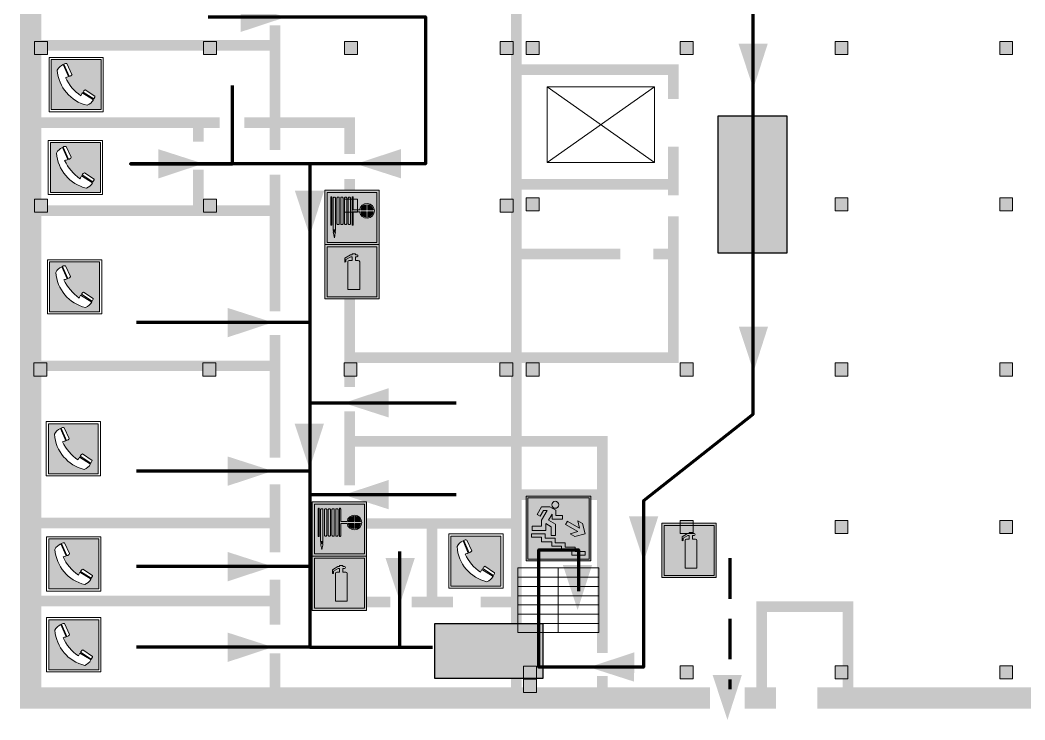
# Model space of a CAD drawing. Header units: millimetres. Extents: x 13810 to 67229, y 12374 to 21950.
# Drawn here: x 31038.7 to 31138.3, y 14276.7 to 14346 of the extents above; entities that cross this region are included whole.
import ezdxf

# ---------------------------------------------------------------- set-up
doc = ezdxf.new("R2010")
doc.units = ezdxf.units.MM
doc.linetypes.add('{ Wide Dash }', pattern=[12, 4, -2, 4, -2])
doc.layers.add('План_Штампы', color=7, linetype='Continuous')

# ---------------------------------------------------------------- blocks, each defined once
blk = doc.blocks.new('A$C32E8229D')
at = {"true_color": 0xffffff}
blk.add_hatch(color=7, dxfattribs=at).paths.add_polyline_path([(0, 0), (0, -8), (16, -8), (16, 0)])
h = blk.add_hatch(color=126)
h.paths.add_polyline_path([(0.2, -0.2), (15.8, -0.2), (15.8, -7.8), (0.2, -7.8)])
h.paths.add_polyline_path([(13.49, -2.05), (12.08, -2.05), (11.37, -2.63, 0.162397), (11.29, -2.84), (11.29, -3.63), (10.35, -3.63), (10.35, -4.05), (11.68, -4.05), (11.68, -3.48), (12.26, -4.28), (11.29, -5.1), (11.29, -6.78), (11.85, -6.78), (11.85, -5.44), (12.8, -4.64), (12.8, -5.94), (14.46, -5.94), (14.46, -5.39), (13.45, -5.39), (13.45, -3.97), (12.46, -2.59), (13.15, -2.59), (13.69, -3.34), (14.18, -3)], flags=16)
h.paths.add_polyline_path([(10.74, -1.82, 1), (11.8, -1.82, 1)], flags=16)
h.paths.add_polyline_path([(9.39, -3.59), (5.99, -3.59), (6.56, -3.03), (5.91, -3.03), (5.1, -3.83), (5.91, -4.64), (6.56, -4.64), (5.99, -4.09), (9.39, -4.09)], flags=16)
h.paths.add_polyline_path([(4.29, -1.08), (1.72, -1.08), (1.72, -6.6), (4.29, -6.6)], flags=16)
at = {"color": 126}
blk.add_lwpolyline([(16, -8), (0, -8), (0, 0), (16, 0)], close=True, dxfattribs=at)
blk = doc.blocks.new('A$C7B4425F7')
at = {"true_color": 0xffffff}
blk.add_hatch(color=7, dxfattribs=at).paths.add_polyline_path([(0, 0), (-16, 0), (-16, -8), (0, -8)])
h = blk.add_hatch(color=126)
h.paths.add_polyline_path([(-0.2, -0.2), (-15.8, -0.2), (-15.8, -7.8), (-0.2, -7.8)])
h.paths.add_polyline_path([(-11.76, -2.03), (-11.76, -3.66), (-11.17, -3.66, -0.568275), (-11.17, -6.18), (-12.58, -6.18), (-12.58, -2.03)], flags=16)
h.paths.add_polyline_path([(-13.33, -4.12, -0.495768), (-13.59, -6.18), (-15.03, -6.18), (-15.03, -2.03), (-13.59, -2.03, -0.487973)], flags=16)
h.paths.add_polyline_path([(-10.25, -2.03), (-9.48, -2.03), (-9.48, -6.18), (-10.25, -6.18)], flags=16)
h.paths.add_polyline_path([(-13.84, -3.69), (-14.24, -3.69), (-14.24, -3.03), (-13.9, -3.03, -0.692621)], flags=0)
h.paths.add_polyline_path([(-9.15, -2.03), (-8.4, -2.03), (-8.04, -3.07), (-7.68, -2.03), (-6.93, -2.03), (-7.64, -4.1), (-6.93, -6.18), (-7.68, -6.18), (-8.04, -5.14), (-8.4, -6.18), (-9.15, -6.18), (-8.44, -4.1)], flags=16)
h.paths.add_polyline_path([(-11.76, -4.46), (-11.42, -4.46, -0.692621), (-11.36, -5.12), (-11.76, -5.12)], flags=0)
h.paths.add_polyline_path([(-13.9, -5.2), (-14.24, -5.2), (-14.24, -4.55), (-13.84, -4.55, -0.708038)], flags=0)
edge = h.paths.add_edge_path(flags=16)
edge.add_ellipse((-5.51, -4.08), major_axis=(0, 2.05), ratio=0.586184, start_angle=0, end_angle=360)
edge = h.paths.add_edge_path(flags=0)
edge.add_ellipse((-5.51, -4.08), major_axis=(0, 1.14), ratio=0.454828, start_angle=0, end_angle=360)
h.paths.add_polyline_path([(-4.13, -4.96, 0.377264), (-3.48, -4.52, 0.0555), (-3.16, -2.03), (-1.66, -2.03), (-1.66, -4.96), (-0.96, -4.96), (-0.96, -7.01), (-1.75, -7.01), (-1.75, -6.18), (-3.3, -6.18), (-3.3, -7.02), (-4.13, -7.02)], flags=16)
h.paths.add_polyline_path([(-2.73, -2.91), (-2.28, -2.91), (-2.28, -4.96), (-3.05, -4.96, 0.079136)], flags=0)
at = {"color": 126}
blk.add_lwpolyline([(-16, -8), (0, -8), (0, 0), (-16, 0)], close=True, dxfattribs=at)
blk = doc.blocks.new('A$C456E1F9C')
at = {"lineweight": 5}
h = blk.add_hatch(color=242, dxfattribs=at)
h.paths.add_polyline_path([(0.51, -1.47), (0.51, -13.26), (12.29, -13.26), (12.29, -1.47)])
h.paths.add_polyline_path([(5.42, -4.95, -0.254479), (4.78, -5.4), (3.52, -2.53, -0.209735), (4.23, -2.4)], flags=16)
h.paths.add_polyline_path([(8.53, -8.6), (10.87, -10.17), (10.54, -10.76), (8.03, -9.13, -0.192251)], flags=16)
h.paths.add_polyline_path([(4.61, -5.49, 0.005518), (3.87, -5.72, 0.128647), (7.49, -10.01, 0.00809), (7.83, -9.33), (10.47, -10.97, -0.16736), (8.99, -12.25, -0.327862), (1.95, -3.95, -0.166952), (3.36, -2.62)], flags=16)
at = {"color": 242, "lineweight": 5}
for p, q in [((0, -13.77), (0, -0.97)), ((12.8, -0.97), (0, -0.97)), ((12.8, -13.77), (12.8, -0.97)), ((4.61, -5.49), (3.36, -2.62)), ((3.52, -2.53), (4.78, -5.4)), ((4.23, -2.4), (5.42, -4.95)), ((7.83, -9.33), (10.47, -10.97)), ((8.03, -9.13), (10.54, -10.76)), ((10.81, -10.12), (8.53, -8.6)), ((10.54, -10.76), (10.8, -10.3)), ((10.8, -10.3), (10.81, -10.12)), ((0, -13.77), (12.8, -13.77))]:
    blk.add_line(p, q, dxfattribs=at)
blk.add_lwpolyline([(0.51, -1.47), (12.29, -1.47), (12.29, -13.26), (0.51, -13.26)], close=True, dxfattribs=at)
for centre, radius, start, end in [((4.59, -5.34), 2.99, 114.2845, 152.1974), ((11.12, -3.31), 9.19, 183.9915, 256.6009), ((4.02, -3.27), 0.891, 76.3284, 123.7092), ((14.98, -39.1), 35.17, 107.1487, 108.4135), ((13.86, -0.94), 11.08, 205.5536, 234.8762), ((4.68, -4.59), 0.824, 276.9621, 334.0723), ((-13.31, 0.8), 23.44, 332.5487, 334.4027), ((8.94, -9.5), 0.989, 114.4092, 157.9388), ((7.87, -9.46), 3, 291.9291, 329.9329)]:
    blk.add_arc(centre, radius, start, end, dxfattribs=at)
blk = doc.blocks.new('A$C3AD82952')
at = {"true_color": 0xf5f5ff}
h = blk.add_hatch(color=7, dxfattribs=at)
h.dxf.hatch_style = 1
h.paths.add_polyline_path([(8.21, 8.73, 0.414214), (7.89, 9.05), (7.22, 9.05), (7.22, 9.92), (7.59, 9.92, 1), (7.57, 10.36), (7.22, 10.36), (7.22, 10.6), (6.43, 10.6), (6.43, 10.36), (6.01, 10.36), (4.74, 9.59), (4.74, 8.69), (4.98, 8.73), (4.98, 9.26), (6.12, 9.91), (6.43, 9.91), (6.43, 9.05), (5.76, 9.05, 0.414214), (5.44, 8.73), (5.44, 2.2), (8.21, 2.2)], flags=0)
h.paths.add_polyline_path([(12.8, 12.8), (0, 12.8), (0, 0), (12.8, 0)])
h.paths.add_polyline_path([(0.51, 12.29), (12.29, 12.29), (12.29, 0.51), (0.51, 0.51)], flags=16)
h.paths.add_polyline_path([(4.74, 9.59), (6.01, 10.36), (6.43, 10.36), (6.43, 10.6), (7.22, 10.6), (7.22, 10.36), (7.59, 10.36, -0.94586), (7.59, 9.92), (7.22, 9.92), (7.22, 9.05), (7.89, 9.05, -0.414214), (8.21, 8.73), (8.21, 2.2), (5.44, 2.2), (5.44, 8.73, -0.414214), (5.76, 9.05), (6.43, 9.05), (6.43, 9.91), (6.12, 9.91), (4.98, 9.26), (4.98, 8.73), (4.74, 8.69)], flags=0)
h = blk.add_hatch(color=242)
h.dxf.hatch_style = 1
h.paths.add_polyline_path([(12.29, 12.29), (0.51, 12.29), (0.51, 0.51), (12.29, 0.51)])
h.paths.add_polyline_path([(4.74, 8.69), (4.74, 9.59), (6.01, 10.36), (6.43, 10.36), (6.43, 10.6), (7.22, 10.6), (7.22, 10.36), (7.59, 10.36, -0.94586), (7.59, 9.92), (7.22, 9.92), (7.22, 9.05), (7.89, 9.05, -0.414214), (8.21, 8.73), (8.21, 2.2), (5.44, 2.2), (5.44, 8.73, -0.414214), (5.76, 9.05), (6.43, 9.05), (6.43, 9.91), (6.12, 9.91), (4.98, 9.26), (4.98, 8.73)], flags=16)
h = blk.add_hatch(color=7, dxfattribs=at)
h.dxf.hatch_style = 1
h.paths.add_polyline_path([(8.21, 8.73, 0.414214), (7.89, 9.05), (7.22, 9.05), (7.22, 9.92), (7.59, 9.92, 1), (7.57, 10.36), (7.22, 10.36), (7.22, 10.6), (6.43, 10.6), (6.43, 10.36), (6.01, 10.36), (4.74, 9.59), (4.74, 8.69), (4.98, 8.73), (4.98, 9.26), (6.12, 9.91), (6.43, 9.91), (6.43, 9.05), (5.76, 9.05, 0.414214), (5.44, 8.73), (5.44, 2.2), (8.21, 2.2)])
at = {"color": 242, "lineweight": 5}
for p, q in [((0, 0), (0, 12.8)), ((0, 12.8), (12.8, 12.8)), ((12.8, 0), (12.8, 12.8)), ((6.01, 10.36), (4.74, 9.59)), ((4.74, 9.59), (4.74, 8.69)), ((4.98, 9.26), (6.12, 9.91)), ((6.01, 10.36), (6.43, 10.36)), ((6.12, 9.91), (6.43, 9.91)), ((7.22, 10.6), (6.43, 10.6)), ((6.43, 10.6), (6.43, 10.36)), ((6.43, 9.91), (6.43, 9.05)), ((7.22, 10.36), (7.22, 10.6)), ((7.59, 10.36), (7.22, 10.36)), ((7.22, 9.05), (7.22, 9.92)), ((7.59, 9.92), (7.22, 9.92)), ((4.74, 8.69), (4.98, 8.73)), ((4.98, 8.73), (4.98, 9.26)), ((5.44, 2.2), (5.44, 8.73)), ((5.76, 9.05), (6.43, 9.05)), ((7.89, 9.05), (7.22, 9.05)), ((8.21, 2.2), (8.21, 8.73)), ((0, 0), (12.8, 0)), ((5.44, 2.2), (8.21, 2.2))]:
    blk.add_line(p, q, dxfattribs=at)
blk.add_lwpolyline([(0.51, 12.29), (12.29, 12.29), (12.29, 0.51), (0.51, 0.51)], close=True, dxfattribs=at)
for centre, radius, start, end in [((7.58, 10.14), 0.223, 273.1875, 86.8125), ((5.76, 8.73), 0.32, 90, 180), ((7.89, 8.73), 0.32, 0, 90)]:
    blk.add_arc(centre, radius, start, end, dxfattribs=at)
blk = doc.blocks.new('A$C37112FD5')
at = {"true_color": 0xf5f5ff}
h = blk.add_hatch(color=7, dxfattribs=at)
h.dxf.hatch_style = 1
h.paths.add_polyline_path([(12.8, -7.4), (0, -7.4), (0, -20.2), (12.8, -20.2)])
h.paths.add_polyline_path([(12.29, -7.91), (12.29, -19.69), (0.51, -19.69), (0.51, -7.91)], flags=16)
h.paths.add_polyline_path([(4.98, -9.04, -0.42597), (5.17, -9.22), (5.17, -12.25), (5.17, -15.29, -0.432244), (4.98, -15.47), (4.83, -15.47, -0.42597), (4.64, -15.29), (4.64, -12.25), (4.64, -9.22, -0.432244), (4.83, -9.04)], flags=0)
h.paths.add_polyline_path([(4.28, -9.22), (4.28, -12.25), (4.28, -15.29, -0.432244), (4.09, -15.47), (3.94, -15.47, -0.42597), (3.75, -15.29), (3.75, -12.25), (3.75, -9.22, -0.432244), (3.94, -9.04), (4.09, -9.04, -0.42597)], flags=0)
h.paths.add_polyline_path([(5.72, -9.04), (5.87, -9.04, -0.42597), (6.06, -9.22), (6.06, -12.25), (6.06, -15.29, -0.432244), (5.87, -15.47), (5.72, -15.47, -0.42597), (5.53, -15.29), (5.53, -12.25), (5.53, -9.22, -0.432244)], flags=0)
h.paths.add_polyline_path([(6.42, -8.9), (6.5, -8.9, -0.42597), (6.69, -9.08), (6.69, -12.03), (8.21, -12.03, -15.824349), (8.21, -12.47), (6.69, -12.47), (6.69, -15.42, -0.432244), (6.5, -15.6), (6.42, -15.6)], flags=0)
h.paths.add_polyline_path([(3.39, -9.22), (3.39, -12.25), (3.39, -15.29, -0.432244), (3.2, -15.47), (3.05, -15.47, -0.42597), (2.85, -15.29), (2.85, -12.25), (2.85, -9.22, -0.432244), (3.05, -9.04), (3.2, -9.04, -0.42597)], flags=0)
h.paths.add_polyline_path([(2.5, -9.22), (2.5, -16.71), (1.96, -16.71), (1.96, -9.22, -0.432244), (2.15, -9.04), (2.31, -9.04, -0.42597)], flags=0)
h.paths.add_polyline_path([(1.61, -8.9), (1.61, -15.6), (1.57, -15.6, -0.42597), (1.37, -15.42), (1.37, -12.03), (1.37, -9.09, -0.432244), (1.57, -8.9)], flags=0)
h.paths.add_polyline_path([(9.76, -10.81), (9.76, -12.03), (8.49, -12.03, -0.336371)], flags=0)
h.paths.add_polyline_path([(8.49, -12.47), (9.76, -12.47), (9.76, -13.7, -0.336371)], flags=0)
h.paths.add_polyline_path([(10.11, -10.81, -0.336371), (11.38, -12.03), (10.11, -12.03)], flags=0)
h.paths.add_polyline_path([(10.11, -12.47), (11.38, -12.47, -0.336371), (10.11, -13.7)], flags=0)
h.paths.add_polyline_path([(2.5, -16.84), (2.5, -17.05), (1.97, -17.05), (1.97, -16.84)], flags=0)
h.paths.add_polyline_path([(2.5, -17.24, -0.033778), (2.24, -18.6, -0.033778), (1.97, -17.24)], flags=0)
h = blk.add_hatch(color=242)
h.dxf.hatch_style = 1
h.paths.add_polyline_path([(12.29, -7.91), (0.51, -7.91), (0.51, -19.69), (12.29, -19.69)])
h.paths.add_polyline_path([(6.42, -15.6), (6.42, -8.9), (6.5, -8.9, -0.42597), (6.69, -9.08), (6.69, -12.03), (8.21, -12.03, -15.824349), (8.21, -12.47), (6.69, -12.47), (6.69, -15.42, -0.432244), (6.5, -15.6)], flags=16)
h.paths.add_polyline_path([(5.87, -15.47), (5.72, -15.47, -0.42597), (5.53, -15.29), (5.53, -12.25), (5.53, -9.22, -0.432244), (5.72, -9.04), (5.87, -9.04, -0.42597), (6.06, -9.22), (6.06, -12.25), (6.06, -15.29, -0.432244)], flags=16)
h.paths.add_polyline_path([(4.98, -15.47), (4.83, -15.47, -0.42597), (4.64, -15.29), (4.64, -12.25), (4.64, -9.22, -0.432244), (4.83, -9.04), (4.98, -9.04, -0.42597), (5.17, -9.22), (5.17, -12.25), (5.17, -15.29, -0.432244)], flags=16)
h.paths.add_polyline_path([(4.09, -15.47), (3.94, -15.47, -0.42597), (3.75, -15.29), (3.75, -12.25), (3.75, -9.22, -0.432244), (3.94, -9.04), (4.09, -9.04, -0.42597), (4.28, -9.22), (4.28, -12.25), (4.28, -15.29, -0.432244)], flags=16)
h.paths.add_polyline_path([(3.2, -15.47), (3.05, -15.47, -0.42597), (2.85, -15.29), (2.85, -12.25), (2.85, -9.22, -0.432244), (3.05, -9.04), (3.2, -9.04, -0.42597), (3.39, -9.22), (3.39, -12.25), (3.39, -15.29, -0.432244)], flags=16)
h.paths.add_polyline_path([(2.5, -17.05), (1.97, -17.05), (1.97, -16.84), (2.5, -16.84)], flags=16)
h.paths.add_polyline_path([(2.5, -17.24, -0.033778), (2.24, -18.6, -0.033778), (1.97, -17.24)], flags=16)
h.paths.add_polyline_path([(2.5, -16.71), (1.96, -16.71), (1.96, -9.22, -0.432244), (2.15, -9.04), (2.31, -9.04, -0.42597), (2.5, -9.22)], flags=16)
h.paths.add_polyline_path([(1.61, -15.6), (1.57, -15.6, -0.42597), (1.37, -15.42), (1.37, -12.03), (1.37, -9.09, -0.432244), (1.57, -8.9), (1.61, -8.9)], flags=16)
h.paths.add_polyline_path([(8.49, -12.47), (9.76, -12.47), (9.76, -13.7, -0.336371)], flags=0)
h.paths.add_polyline_path([(10.11, -13.7), (10.11, -12.47), (11.38, -12.47, -0.336371)], flags=0)
h.paths.add_polyline_path([(8.49, -12.03, -0.336371), (9.76, -10.81), (9.76, -12.03)], flags=0)
h.paths.add_polyline_path([(10.11, -12.03), (10.11, -10.81, -0.336371), (11.38, -12.03)], flags=0)
h = blk.add_hatch(color=7, dxfattribs=at)
h.dxf.hatch_style = 1
h.paths.add_polyline_path([(1.61, -8.9), (1.57, -8.9, 0.432244), (1.37, -9.09), (1.37, -12.03), (1.37, -15.42, 0.42597), (1.57, -15.6), (1.61, -15.6)])
h.paths.add_polyline_path([(2.5, -9.22, 0.42597), (2.31, -9.04), (2.15, -9.04, 0.432244), (1.96, -9.22), (1.96, -16.71), (2.5, -16.71)])
h.paths.add_polyline_path([(2.5, -16.84), (1.97, -16.84), (1.97, -17.05), (2.5, -17.05)])
h.paths.add_polyline_path([(2.5, -17.24), (1.97, -17.24, 0.033778), (2.24, -18.6, 0.033778)])
h.paths.add_polyline_path([(3.39, -12.25), (3.39, -9.22, 0.42597), (3.2, -9.04), (3.05, -9.04, 0.432244), (2.85, -9.22), (2.85, -12.25), (2.85, -15.29, 0.42597), (3.05, -15.47), (3.2, -15.47, 0.432244), (3.39, -15.29)])
h.paths.add_polyline_path([(4.28, -12.25), (4.28, -9.22, 0.42597), (4.09, -9.04), (3.94, -9.04, 0.432244), (3.75, -9.22), (3.75, -12.25), (3.75, -15.29, 0.42597), (3.94, -15.47), (4.09, -15.47, 0.432244), (4.28, -15.29)])
h.paths.add_polyline_path([(5.17, -12.25), (5.17, -9.22, 0.42597), (4.98, -9.04), (4.83, -9.04, 0.432244), (4.64, -9.22), (4.64, -12.25), (4.64, -15.29, 0.42597), (4.83, -15.47), (4.98, -15.47, 0.432244), (5.17, -15.29)])
h.paths.add_polyline_path([(6.06, -12.25), (6.06, -9.22, 0.42597), (5.87, -9.04), (5.72, -9.04, 0.432244), (5.53, -9.22), (5.53, -12.25), (5.53, -15.29, 0.42597), (5.72, -15.47), (5.87, -15.47, 0.432244), (6.06, -15.29)])
h.paths.add_polyline_path([(6.69, -12.47), (8.21, -12.47, 15.824349), (8.21, -12.03), (6.69, -12.03), (6.69, -9.08, 0.42597), (6.5, -8.9), (6.42, -8.9), (6.42, -15.6), (6.5, -15.6, 0.432244), (6.69, -15.42)])
h.paths.add_polyline_path([(8.49, -12.47), (9.76, -12.47), (9.76, -13.7, -0.336371)], flags=16)
h.paths.add_polyline_path([(8.49, -12.03, -0.336371), (9.76, -10.81), (9.76, -12.03)], flags=16)
h.paths.add_polyline_path([(10.11, -12.47), (11.38, -12.47, -0.336371), (10.11, -13.7)], flags=16)
h.paths.add_polyline_path([(10.11, -12.03), (10.11, -10.81, -0.336371), (11.38, -12.03)], flags=16)
h = blk.add_hatch(color=242)
h.dxf.hatch_style = 1
h.paths.add_polyline_path([(9.76, -10.81, 0.336371), (8.49, -12.03), (9.76, -12.03)])
h.paths.add_polyline_path([(10.11, -10.81), (10.11, -12.03), (11.38, -12.03, 0.336371)])
h.paths.add_polyline_path([(11.38, -12.47), (10.11, -12.47), (10.11, -13.7, 0.336371)])
h.paths.add_polyline_path([(9.76, -12.47), (8.49, -12.47, 0.336371), (9.76, -13.7)])
at = {"color": 242, "lineweight": 5}
for p, q in [((0, -20.2), (0, -7.4)), ((0, -7.4), (12.8, -7.4)), ((1.37, -12.03), (1.37, -9.08)), ((1.57, -8.9), (1.61, -8.9)), ((1.61, -8.9), (1.61, -15.6)), ((1.96, -16.71), (1.96, -9.22)), ((2.15, -9.04), (2.31, -9.04)), ((2.5, -16.71), (2.5, -9.22)), ((2.85, -12.25), (2.85, -9.22)), ((3.05, -9.04), (3.2, -9.04)), ((3.39, -12.25), (3.39, -9.22)), ((3.75, -12.25), (3.75, -9.22)), ((3.94, -9.04), (4.09, -9.04)), ((4.28, -12.25), (4.28, -9.22)), ((4.64, -12.25), (4.64, -9.22)), ((4.83, -9.04), (4.98, -9.04)), ((5.17, -12.25), (5.17, -9.22)), ((5.53, -12.25), (5.53, -9.22)), ((5.72, -9.04), (5.87, -9.04)), ((6.06, -12.25), (6.06, -9.22)), ((6.42, -8.9), (6.42, -15.6)), ((6.5, -8.9), (6.42, -8.9)), ((6.69, -12.03), (6.69, -9.08)), ((12.8, -20.2), (12.8, -7.4)), ((9.76, -10.81), (9.76, -12.03)), ((10.11, -10.81), (10.11, -12.03)), ((1.37, -12.03), (1.37, -15.42)), ((2.85, -12.25), (2.85, -15.29)), ((3.39, -12.25), (3.39, -15.29)), ((3.75, -12.25), (3.75, -15.29)), ((4.28, -12.25), (4.28, -15.29)), ((4.64, -12.25), (4.64, -15.29)), ((5.17, -12.25), (5.17, -15.29)), ((5.53, -12.25), (5.53, -15.29)), ((6.06, -12.25), (6.06, -15.29)), ((8.21, -12.03), (6.69, -12.03)), ((8.21, -12.47), (6.69, -12.47)), ((6.69, -12.47), (6.69, -15.42)), ((9.76, -12.03), (8.49, -12.03)), ((9.76, -12.47), (8.49, -12.47)), ((9.76, -12.47), (9.76, -13.7)), ((11.38, -12.03), (10.11, -12.03)), ((11.38, -12.47), (10.11, -12.47)), ((10.11, -12.47), (10.11, -13.7)), ((1.57, -15.6), (1.61, -15.6)), ((3.05, -15.47), (3.2, -15.47)), ((3.94, -15.47), (4.09, -15.47)), ((4.83, -15.47), (4.98, -15.47)), ((5.72, -15.47), (5.87, -15.47)), ((6.42, -15.6), (6.5, -15.6)), ((1.96, -16.71), (2.5, -16.71)), ((1.97, -16.84), (2.5, -16.84)), ((1.97, -17.05), (1.97, -16.84)), ((2.5, -17.05), (1.97, -17.05)), ((1.97, -17.24), (2.5, -17.24)), ((2.5, -16.84), (2.5, -17.05)), ((0, -20.2), (12.8, -20.2))]:
    blk.add_line(p, q, dxfattribs=at)
blk.add_lwpolyline([(0.51, -7.91), (12.29, -7.91), (12.29, -19.69), (0.51, -19.69)], close=True, dxfattribs=at)
for centre, radius, start, end in [((1.56, -9.09), 0.182, 87.1027, 180.6071), ((2.15, -9.22), 0.182, 87.1027, 180.6071), ((2.32, -9.22), 0.182, 359.3929, 92.8973), ((3.04, -9.22), 0.182, 87.1027, 180.6071), ((3.21, -9.22), 0.182, 359.3929, 92.8973), ((3.93, -9.22), 0.182, 87.1027, 180.6071), ((4.1, -9.22), 0.182, 359.3929, 92.8973), ((4.82, -9.22), 0.182, 87.1027, 180.6071), ((4.99, -9.22), 0.182, 359.3929, 92.8973), ((5.71, -9.22), 0.182, 87.1027, 180.6071), ((5.88, -9.22), 0.182, 359.3929, 92.8973), ((6.51, -9.09), 0.182, 359.3929, 92.8973), ((9.93, -12.25), 1.74, 187.2319, 172.7681), ((9.93, -12.25), 1.46, 96.9927, 171.3585), ((9.93, -12.25), 1.46, 8.6415, 83.0073), ((9.93, -12.25), 1.46, 188.6415, 263.0073), ((9.93, -12.25), 1.46, 276.9927, 351.3585), ((1.56, -15.42), 0.182, 179.3929, 272.8973), ((3.04, -15.29), 0.182, 179.3929, 272.8973), ((3.21, -15.29), 0.182, 267.1027, 0.6071), ((3.93, -15.29), 0.182, 179.3929, 272.8973), ((4.1, -15.29), 0.182, 267.1027, 0.6071), ((4.82, -15.29), 0.182, 179.3929, 272.8973), ((4.99, -15.29), 0.182, 267.1027, 0.6071), ((5.71, -15.29), 0.182, 179.3929, 272.8973), ((5.88, -15.29), 0.182, 267.1027, 0.6071), ((6.51, -15.42), 0.182, 267.1027, 0.6071), ((12.17, -15.98), 10.27, 187.041, 194.7793), ((-7.7, -15.98), 10.27, 345.2207, 352.959)]:
    blk.add_arc(centre, radius, start, end, dxfattribs=at)
blk = doc.blocks.new('вниз')
at = {"lineweight": 0, "true_color": 0xffffff}
h = blk.add_hatch(color=7, dxfattribs=at)
h.dxf.hatch_style = 1
h.paths.add_polyline_path([(40994.51, -4472.22), (40986.51, -4472.22), (40986.51, -4480.22), (40994.51, -4480.22)])
h.paths.add_polyline_path([(40994.31, -4472.42), (40994.31, -4480.01), (40986.71, -4480.01), (40986.71, -4472.42)], flags=16)
h.paths.add_polyline_path([(40988.43, -4473.53), (40989.43, -4473.53), (40990.19, -4473.96), (40990.19, -4474.6), (40991, -4474.6), (40991, -4475.06), (40989.73, -4475.06), (40989.73, -4474.46), (40989.3, -4475.18), (40990.17, -4475.7), (40990.17, -4477.11), (40989.63, -4477.11), (40989.63, -4476.01), (40988.94, -4475.59), (40988.94, -4476.46), (40988.94, -4476.46), (40987.47, -4476.46), (40987.26, -4476.46), (40987.26, -4475.92), (40988.4, -4475.92), (40988.4, -4475.2), (40989.1, -4473.99), (40988.66, -4473.99), (40988.24, -4474.7), (40987.86, -4474.47), (40988.41, -4473.56)], flags=0)
h.paths.add_polyline_path([(40990.55, -4473.29, -1), (40989.69, -4473.29, -1)], flags=0)
h.paths.add_polyline_path([(40988.85, -4476.89), (40988.85, -4477.43), (40990.1, -4477.43), (40990.1, -4477.99), (40991.34, -4477.99), (40991.34, -4478.54), (40992.59, -4478.54), (40992.59, -4479.09), (40993.83, -4479.09), (40993.83, -4479.52), (40992.17, -4479.52), (40992.17, -4478.97), (40990.91, -4478.97), (40990.91, -4478.41), (40989.68, -4478.41), (40989.68, -4477.86), (40988.43, -4477.86), (40988.43, -4477.31), (40987.6, -4477.31), (40987.18, -4477.31), (40987.18, -4476.89)], flags=0)
h.paths.add_polyline_path([(40991.61, -4475.33), (40993.12, -4476.2), (40992.9, -4475.27), (40993.48, -4475.6), (40993.83, -4476.88), (40992.56, -4477.22), (40991.97, -4476.88), (40992.9, -4476.61), (40991.38, -4475.74), (40991.58, -4475.39)], flags=0)
h.paths.add_polyline_path([(40990.19, -4473.96), (40989.43, -4473.53), (40988.43, -4473.53), (40988.41, -4473.56), (40987.86, -4474.47), (40988.24, -4474.7), (40988.66, -4473.99), (40989.1, -4473.99), (40988.4, -4475.2), (40988.4, -4475.92), (40987.26, -4475.92), (40987.26, -4476.46), (40987.47, -4476.46), (40988.94, -4476.46), (40988.94, -4476.27), (40988.94, -4475.59), (40989.63, -4476.01), (40989.63, -4477.11), (40990.17, -4477.11), (40990.17, -4475.7), (40989.3, -4475.18), (40989.73, -4474.46), (40989.73, -4475.06), (40991, -4475.06), (40991, -4474.6), (40990.19, -4474.6)], flags=0)
h.paths.add_polyline_path([(40990.55, -4473.29, 1), (40989.69, -4473.29, 1)], flags=0)
h.paths.add_polyline_path([(40991.61, -4475.33), (40991.58, -4475.39), (40991.38, -4475.74), (40992.9, -4476.61), (40991.97, -4476.88), (40992.56, -4477.22), (40993.83, -4476.88), (40993.48, -4475.6), (40992.9, -4475.27), (40993.12, -4476.2)], flags=0)
h.paths.add_polyline_path([(40990.1, -4477.43), (40988.85, -4477.43), (40988.85, -4476.89), (40987.18, -4476.89), (40987.18, -4477.31), (40987.6, -4477.31), (40988.43, -4477.31), (40988.43, -4477.86), (40989.68, -4477.86), (40989.68, -4478.41), (40990.91, -4478.41), (40990.91, -4478.97), (40992.17, -4478.97), (40992.17, -4479.52), (40993.83, -4479.52), (40993.83, -4479.09), (40992.59, -4479.09), (40992.59, -4478.54), (40991.34, -4478.54), (40991.34, -4477.99), (40990.1, -4477.99)], flags=0)
at = {"lineweight": 0}
h = blk.add_hatch(color=126, dxfattribs=at)
h.dxf.hatch_style = 1
h.paths.add_polyline_path([(40994.31, -4472.42), (40986.71, -4472.42), (40986.71, -4480.01), (40994.31, -4480.01)])
h.paths.add_polyline_path([(40988.43, -4473.53), (40989.43, -4473.53), (40990.19, -4473.96), (40990.19, -4474.6), (40991, -4474.6), (40991, -4475.06), (40989.73, -4475.06), (40989.73, -4474.46), (40989.3, -4475.18), (40990.17, -4475.7), (40990.17, -4477.11), (40989.63, -4477.11), (40989.63, -4476.01), (40988.94, -4475.59), (40988.94, -4476.46), (40988.94, -4476.46), (40987.47, -4476.46), (40987.26, -4476.46), (40987.26, -4475.92), (40988.4, -4475.92), (40988.4, -4475.2), (40989.1, -4473.99), (40988.66, -4473.99), (40988.24, -4474.7), (40987.86, -4474.47), (40988.41, -4473.56)], flags=16)
h.paths.add_polyline_path([(40990.55, -4473.29, -1), (40989.69, -4473.29, -1)], flags=16)
h.paths.add_polyline_path([(40988.85, -4476.89), (40988.85, -4477.43), (40990.1, -4477.43), (40990.1, -4477.99), (40991.34, -4477.99), (40991.34, -4478.54), (40992.59, -4478.54), (40992.59, -4479.09), (40993.83, -4479.09), (40993.83, -4479.52), (40992.17, -4479.52), (40992.17, -4478.97), (40990.91, -4478.97), (40990.91, -4478.41), (40989.68, -4478.41), (40989.68, -4477.86), (40988.43, -4477.86), (40988.43, -4477.31), (40987.6, -4477.31), (40987.18, -4477.31), (40987.18, -4476.89)], flags=16)
h.paths.add_polyline_path([(40991.61, -4475.33), (40993.12, -4476.2), (40992.9, -4475.27), (40993.48, -4475.6), (40993.83, -4476.88), (40992.56, -4477.22), (40991.97, -4476.88), (40992.9, -4476.61), (40991.38, -4475.74), (40991.58, -4475.39)], flags=16)
at = {"lineweight": 0, "true_color": 0xffffff}
h = blk.add_hatch(color=7, dxfattribs=at)
h.dxf.hatch_style = 1
h.paths.add_polyline_path([(40989.73, -4474.46), (40989.73, -4475.06), (40991, -4475.06), (40991, -4474.6), (40990.19, -4474.6), (40990.19, -4473.96), (40989.43, -4473.53), (40988.43, -4473.53), (40988.41, -4473.56), (40987.86, -4474.47), (40988.24, -4474.7), (40988.66, -4473.99), (40989.1, -4473.99), (40988.4, -4475.2), (40988.4, -4475.92), (40987.26, -4475.92), (40987.26, -4476.46), (40987.47, -4476.46), (40988.94, -4476.46), (40988.94, -4475.59), (40989.63, -4476.01), (40989.63, -4477.11), (40990.17, -4477.11), (40990.17, -4475.7), (40989.3, -4475.18)])
h.paths.add_polyline_path([(40989.69, -4473.29, 1), (40990.55, -4473.29, 1)])
h.paths.add_polyline_path([(40991.61, -4475.33), (40991.58, -4475.39), (40991.38, -4475.74), (40992.9, -4476.61), (40991.97, -4476.88), (40992.56, -4477.22), (40993.83, -4476.88), (40993.48, -4475.6), (40992.9, -4475.27), (40993.12, -4476.2)])
h.paths.add_polyline_path([(40990.1, -4477.43), (40988.85, -4477.43), (40988.85, -4476.89), (40987.18, -4476.89), (40987.18, -4477.31), (40987.6, -4477.31), (40988.43, -4477.31), (40988.43, -4477.86), (40989.68, -4477.86), (40989.68, -4478.41), (40990.91, -4478.41), (40990.91, -4478.97), (40992.17, -4478.97), (40992.17, -4479.52), (40993.83, -4479.52), (40993.83, -4479.09), (40992.59, -4479.09), (40992.59, -4478.54), (40991.34, -4478.54), (40991.34, -4477.99), (40990.1, -4477.99)])
at = {"color": 126, "lineweight": 0}
for points in [[(40986.51, -4472.22), (40994.51, -4472.22), (40994.51, -4480.22), (40986.51, -4480.22)], [(40986.71, -4472.42), (40994.31, -4472.42), (40994.31, -4480.01), (40986.71, -4480.01)]]:
    blk.add_lwpolyline(points, close=True, dxfattribs=at)
for points in [[(40987.47, -4476.46), (40987.26, -4476.46), (40987.26, -4475.92), (40988.4, -4475.92), (40988.4, -4475.2), (40989.1, -4473.99), (40988.66, -4473.99), (40988.24, -4474.7), (40987.86, -4474.47), (40988.41, -4473.56), (40988.43, -4473.53), (40989.43, -4473.53), (40990.19, -4473.96), (40990.19, -4474.6), (40991, -4474.6), (40991, -4475.06), (40989.73, -4475.06), (40989.73, -4474.46), (40989.3, -4475.18), (40990.17, -4475.7), (40990.17, -4477.11), (40989.63, -4477.11), (40989.63, -4476.01), (40988.94, -4475.59), (40988.94, -4476.46)], [(40987.47, -4476.46), (40988.94, -4476.46), (40988.94, -4476.27)], [(40991.58, -4475.39), (40991.38, -4475.74), (40992.9, -4476.61), (40991.97, -4476.88), (40992.56, -4477.22), (40993.83, -4476.88), (40993.48, -4475.6), (40992.9, -4475.27), (40993.12, -4476.2), (40991.61, -4475.33), (40991.58, -4475.39)], [(40987.6, -4477.31), (40987.18, -4477.31), (40987.18, -4476.89), (40988.85, -4476.89), (40988.85, -4477.43), (40990.1, -4477.43), (40990.1, -4477.99), (40991.34, -4477.99), (40991.34, -4478.54), (40992.59, -4478.54), (40992.59, -4479.09), (40993.83, -4479.09), (40993.83, -4479.52), (40992.17, -4479.52), (40992.17, -4478.97), (40990.91, -4478.97), (40990.91, -4478.41), (40989.68, -4478.41), (40989.68, -4477.86), (40988.43, -4477.86), (40988.43, -4477.31), (40987.6, -4477.31)]]:
    blk.add_lwpolyline(points, dxfattribs=at)
blk.add_circle((40990.12, -4473.29), 0.432, dxfattribs=at)

msp = doc.modelspace()

# ---------------------------------------------------------------- hatches: boundary and pattern name
at = {"lineweight": 0}
h = msp.add_hatch(color=256, dxfattribs=at)
h.dxf.hatch_style = 1
h.paths.add_polyline_path([(31040.152, 14343.906), (31040.152, 14342.614), (31041.434, 14342.614), (31041.434, 14343.906)])
h = msp.add_hatch(color=256, dxfattribs=at)
h.dxf.hatch_style = 1
h.paths.add_polyline_path([(31056.903, 14343.906), (31056.903, 14342.614), (31058.185, 14342.614), (31058.185, 14343.906)])
h = msp.add_hatch(color=256, dxfattribs=at)
h.dxf.hatch_style = 1
h.paths.add_polyline_path([(31070.879, 14343.906), (31070.879, 14342.614), (31072.16, 14342.614), (31072.16, 14343.906)])
h = msp.add_hatch(color=256, dxfattribs=at)
h.dxf.hatch_style = 1
h.paths.add_polyline_path([(31086.308, 14343.906), (31086.308, 14342.614), (31087.589, 14342.614), (31087.589, 14343.906)])
h = msp.add_hatch(color=256, dxfattribs=at)
h.dxf.hatch_style = 1
h.paths.add_polyline_path([(31088.888, 14343.906), (31088.888, 14342.614), (31090.169, 14342.614), (31090.169, 14343.906)])
h = msp.add_hatch(color=256, dxfattribs=at)
h.dxf.hatch_style = 1
h.paths.add_polyline_path([(31104.132, 14343.906), (31104.132, 14342.614), (31105.414, 14342.614), (31105.414, 14343.906)])
h = msp.add_hatch(color=256, dxfattribs=at)
h.dxf.hatch_style = 1
h.paths.add_polyline_path([(31119.476, 14343.906), (31119.476, 14342.614), (31120.758, 14342.614), (31120.758, 14343.906)])
h = msp.add_hatch(color=256, dxfattribs=at)
h.dxf.hatch_style = 1
h.paths.add_polyline_path([(31135.792, 14343.906), (31135.792, 14342.614), (31137.074, 14342.614), (31137.074, 14343.906)])
h = msp.add_hatch(color=256, dxfattribs=at)
h.dxf.hatch_style = 1
h.paths.add_polyline_path([(31040.152, 14328.289), (31040.152, 14326.996), (31041.434, 14326.996), (31041.434, 14328.289)])
h = msp.add_hatch(color=256, dxfattribs=at)
h.dxf.hatch_style = 1
h.paths.add_polyline_path([(31056.903, 14328.289), (31056.903, 14326.996), (31058.185, 14326.996), (31058.185, 14328.289)])
h = msp.add_hatch(color=256, dxfattribs=at)
h.dxf.hatch_style = 1
h.paths.add_polyline_path([(31070.879, 14328.289), (31070.879, 14326.996), (31072.16, 14326.996), (31072.16, 14328.289)])
h = msp.add_hatch(color=256, dxfattribs=at)
h.dxf.hatch_style = 1
h.paths.add_polyline_path([(31086.308, 14328.289), (31086.308, 14326.996), (31087.589, 14326.996), (31087.589, 14328.289)])
h = msp.add_hatch(color=256, dxfattribs=at)
h.dxf.hatch_style = 1
h.paths.add_polyline_path([(31088.888, 14328.417), (31088.888, 14327.125), (31090.169, 14327.125), (31090.169, 14328.417)])
h = msp.add_hatch(color=256, dxfattribs=at)
h.dxf.hatch_style = 1
h.paths.add_polyline_path([(31119.476, 14328.417), (31119.476, 14327.125), (31120.758, 14327.125), (31120.758, 14328.417)])
h = msp.add_hatch(color=256, dxfattribs=at)
h.dxf.hatch_style = 1
h.paths.add_polyline_path([(31135.792, 14328.417), (31135.792, 14327.125), (31137.074, 14327.125), (31137.074, 14328.417)])
h = msp.add_hatch(color=256, dxfattribs=at)
h.dxf.hatch_style = 1
h.paths.add_polyline_path([(31040.1, 14312.065), (31040.1, 14310.773), (31041.382, 14310.773), (31041.382, 14312.065)])
h = msp.add_hatch(color=256, dxfattribs=at)
h.dxf.hatch_style = 1
h.paths.add_polyline_path([(31056.851, 14312.065), (31056.851, 14310.773), (31058.133, 14310.773), (31058.133, 14312.065)])
h = msp.add_hatch(color=256, dxfattribs=at)
h.dxf.hatch_style = 1
h.paths.add_polyline_path([(31070.827, 14312.065), (31070.827, 14310.773), (31072.108, 14310.773), (31072.108, 14312.065)])
h = msp.add_hatch(color=256, dxfattribs=at)
h.dxf.hatch_style = 1
h.paths.add_polyline_path([(31086.256, 14312.065), (31086.256, 14310.773), (31087.537, 14310.773), (31087.537, 14312.065)])
h = msp.add_hatch(color=256, dxfattribs=at)
h.dxf.hatch_style = 1
h.paths.add_polyline_path([(31088.888, 14312.065), (31088.888, 14310.773), (31090.169, 14310.773), (31090.169, 14312.065)])
h = msp.add_hatch(color=256, dxfattribs=at)
h.dxf.hatch_style = 1
h.paths.add_polyline_path([(31104.132, 14312.065), (31104.132, 14310.773), (31105.414, 14310.773), (31105.414, 14312.065)])
h = msp.add_hatch(color=256, dxfattribs=at)
h.dxf.hatch_style = 1
h.paths.add_polyline_path([(31119.476, 14312.065), (31119.476, 14310.773), (31120.758, 14310.773), (31120.758, 14312.065)])
h = msp.add_hatch(color=256, dxfattribs=at)
h.dxf.hatch_style = 1
h.paths.add_polyline_path([(31135.792, 14312.065), (31135.792, 14310.773), (31137.074, 14310.773), (31137.074, 14312.065)])
h = msp.add_hatch(color=256, dxfattribs=at)
h.dxf.hatch_style = 1
h.paths.add_polyline_path([(31104.132, 14296.471), (31104.132, 14295.179), (31105.414, 14295.179), (31105.414, 14296.471)])
h = msp.add_hatch(color=256, dxfattribs=at)
h.dxf.hatch_style = 1
h.paths.add_polyline_path([(31119.476, 14296.471), (31119.476, 14295.179), (31120.758, 14295.179), (31120.758, 14296.471)])
h = msp.add_hatch(color=256, dxfattribs=at)
h.dxf.hatch_style = 1
h.paths.add_polyline_path([(31135.792, 14296.471), (31135.792, 14295.179), (31137.074, 14295.179), (31137.074, 14296.471)])
h = msp.add_hatch(color=256, dxfattribs=at)
h.dxf.hatch_style = 1
h.paths.add_polyline_path([(31088.617, 14282.015), (31088.617, 14280.723), (31089.899, 14280.723), (31089.899, 14282.015)])
h = msp.add_hatch(color=256, dxfattribs=at)
h.dxf.hatch_style = 1
h.paths.add_polyline_path([(31104.132, 14282.063), (31104.132, 14280.771), (31105.414, 14280.771), (31105.414, 14282.063)])
h = msp.add_hatch(color=256, dxfattribs=at)
h.dxf.hatch_style = 1
h.paths.add_polyline_path([(31119.476, 14282.063), (31119.476, 14280.771), (31120.758, 14280.771), (31120.758, 14282.063)])
h = msp.add_hatch(color=256, dxfattribs=at)
h.dxf.hatch_style = 1
h.paths.add_polyline_path([(31135.792, 14282.063), (31135.792, 14280.771), (31137.074, 14280.771), (31137.074, 14282.063)])
h = msp.add_hatch(color=256, dxfattribs=at)
h.dxf.hatch_style = 1
h.paths.add_polyline_path([(31088.617, 14280.723), (31088.617, 14279.43), (31089.899, 14279.43), (31089.899, 14280.723)])

# ---------------------------------------------------------------- linework, layer by layer
for points, const_width in [([(31039.779, 14456.043), (31039.779, 14278.87), (31107.096, 14278.87)], 2.1), ([(31087.903, 14284.673), (31087.903, 14344.724)], 1.05), ([(31103.465, 14338.231), (31103.465, 14341.131), (31087.903, 14341.131)], 1.05), ([(31103.465, 14329.762), (31087.903, 14329.762)], 1.05), ([(31087.903, 14304.293), (31071.409, 14304.293)], 1.05), ([(31096.425, 14283.342), (31096.425, 14304.293), (31087.903, 14304.293)], 1.05), ([(31096.425, 14299.009), (31087.903, 14299.009)], 1.05), ([(31120.758, 14278.87), (31120.758, 14287.927), (31112.199, 14287.927), (31112.199, 14279.412)], 1.05), ([(31087.903, 14279.366), (31087.903, 14282.363)], 1.05), ([(31117.708, 14278.87), (31593.173, 14278.87), (31593.173, 14281.089)], 2.1), ([(31096.425, 14279.094), (31096.425, 14281.036)], 1.05), ([(31110.524, 14278.87), (31113.618, 14278.87)], 2.1)]:
    msp.add_lwpolyline(points, dxfattribs=dict(at, const_width=const_width))
at = {"color": 126, "lineweight": 100, "true_color": 0x008754}
for points in [[(31568.545, 14449.973), (31573.159, 14449.973), (31573.159, 14445.394), (31563.411, 14445.394), (31563.411, 14428.068), (31583.785, 14428.068), (31583.785, 14349.749), (31111.32, 14349.749), (31111.32, 14306.944), (31100.514, 14298.413), (31100.514, 14281.927), (31090.132, 14281.927), (31090.132, 14293.54), (31094.046, 14293.54), (31094.046, 14289.448)], [(31057.368, 14346.356), (31078.89, 14346.356), (31078.89, 14331.792), (31049.68, 14331.792), (31059.787, 14331.792), (31059.787, 14339.561)], [(31067.442, 14331.792), (31067.442, 14283.911), (31079.598, 14283.911)], [(31067.442, 14316.079), (31050.256, 14316.079)], [(31067.442, 14308.115), (31081.925, 14308.115)], [(31067.442, 14301.36), (31050.256, 14301.36)], [(31067.442, 14299.019), (31081.925, 14299.019)], [(31076.345, 14283.911), (31076.345, 14293.374)], [(31067.442, 14291.899), (31050.256, 14291.899)], [(31067.442, 14283.911), (31050.256, 14283.911)]]:
    msp.add_lwpolyline(points, dxfattribs=at)
at = {"lineweight": 100, "const_width": 1.05}
for points in [[(31087.903, 14344.724), (31087.903, 14433.382)], [(31063.992, 14345.509), (31063.992, 14333.176)], [(31063.992, 14343.529), (31040.28, 14343.529)], [(31058.51, 14335.882), (31040.335, 14335.882)], [(31056.385, 14335.882), (31056.385, 14334.001)], [(31063.992, 14335.882), (31060.939, 14335.882)], [(31063.992, 14335.882), (31071.385, 14335.882), (31071.385, 14332.773)], [(31103.465, 14333.483), (31103.465, 14328.691)], [(31056.385, 14327.145), (31056.385, 14331.21)], [(31063.992, 14330.717), (31063.992, 14317.196)], [(31071.385, 14330.279), (31071.385, 14309.681)], [(31063.992, 14327.145), (31040.335, 14327.145)], [(31103.465, 14326.595), (31103.465, 14312.581), (31088.031, 14312.581)], [(31098.208, 14322.869), (31087.953, 14322.869)], [(31103.465, 14322.869), (31101.474, 14322.869)], [(31063.992, 14314.822), (31063.992, 14302.687)], [(31079.533, 14312.581), (31079.533, 14312.581), (31088.031, 14312.581), (31071.385, 14312.581)], [(31063.992, 14311.785), (31040.335, 14311.785)], [(31071.385, 14307.28), (31071.385, 14299.926)], [(31063.992, 14300.049), (31063.992, 14293.306)], [(31071.385, 14297.564), (31071.385, 14288.381), (31075.401, 14288.381)], [(31063.992, 14296.205), (31040.335, 14296.205)], [(31079.533, 14288.381), (31079.533, 14296.159), (31087.96, 14296.159), (31071.385, 14296.159)], [(31063.992, 14290.595), (31063.992, 14286.13)], [(31063.992, 14288.483), (31040.335, 14288.483)], [(31077.543, 14288.381), (31081.637, 14288.381)], [(31084.354, 14288.381), (31087.988, 14288.381)], [(31063.992, 14283.295), (31063.992, 14279.374)]]:
    msp.add_lwpolyline(points, dxfattribs=at)
at = {"lineweight": 0}
for points in [[(31041.434, 14342.614), (31040.152, 14342.614), (31040.152, 14343.906), (31041.434, 14343.906)], [(31058.185, 14342.614), (31056.903, 14342.614), (31056.903, 14343.906), (31058.185, 14343.906)], [(31072.16, 14342.614), (31070.879, 14342.614), (31070.879, 14343.906), (31072.16, 14343.906)], [(31087.589, 14342.614), (31086.308, 14342.614), (31086.308, 14343.906), (31087.589, 14343.906)], [(31090.169, 14342.614), (31088.888, 14342.614), (31088.888, 14343.906), (31090.169, 14343.906)], [(31105.414, 14342.614), (31104.132, 14342.614), (31104.132, 14343.906), (31105.414, 14343.906)], [(31120.758, 14342.614), (31119.476, 14342.614), (31119.476, 14343.906), (31120.758, 14343.906)], [(31137.074, 14342.614), (31135.792, 14342.614), (31135.792, 14343.906), (31137.074, 14343.906)], [(31101.592, 14331.923), (31090.956, 14331.923), (31090.956, 14339.432), (31101.592, 14339.432)], [(31041.434, 14326.996), (31040.152, 14326.996), (31040.152, 14328.289), (31041.434, 14328.289)], [(31058.185, 14326.996), (31056.903, 14326.996), (31056.903, 14328.289), (31058.185, 14328.289)], [(31072.16, 14326.996), (31070.879, 14326.996), (31070.879, 14328.289), (31072.16, 14328.289)], [(31087.589, 14326.996), (31086.308, 14326.996), (31086.308, 14328.289), (31087.589, 14328.289)], [(31090.169, 14327.125), (31088.888, 14327.125), (31088.888, 14328.417), (31090.169, 14328.417)], [(31120.758, 14327.125), (31119.476, 14327.125), (31119.476, 14328.417), (31120.758, 14328.417)], [(31137.074, 14327.125), (31135.792, 14327.125), (31135.792, 14328.417), (31137.074, 14328.417)], [(31041.382, 14310.773), (31040.1, 14310.773), (31040.1, 14312.065), (31041.382, 14312.065)], [(31058.133, 14310.773), (31056.851, 14310.773), (31056.851, 14312.065), (31058.133, 14312.065)], [(31072.108, 14310.773), (31070.827, 14310.773), (31070.827, 14312.065), (31072.108, 14312.065)], [(31087.537, 14310.773), (31086.256, 14310.773), (31086.256, 14312.065), (31087.537, 14312.065)], [(31090.169, 14310.773), (31088.888, 14310.773), (31088.888, 14312.065), (31090.169, 14312.065)], [(31105.414, 14310.773), (31104.132, 14310.773), (31104.132, 14312.065), (31105.414, 14312.065)], [(31120.758, 14310.773), (31119.476, 14310.773), (31119.476, 14312.065), (31120.758, 14312.065)], [(31137.074, 14310.773), (31135.792, 14310.773), (31135.792, 14312.065), (31137.074, 14312.065)], [(31105.414, 14295.179), (31104.132, 14295.179), (31104.132, 14296.471), (31105.414, 14296.471)], [(31120.758, 14295.179), (31119.476, 14295.179), (31119.476, 14296.471), (31120.758, 14296.471)], [(31137.074, 14295.179), (31135.792, 14295.179), (31135.792, 14296.471), (31137.074, 14296.471)], [(31092.049, 14291.757), (31088.039, 14291.757), (31088.039, 14290.841), (31092.049, 14290.841)], [(31096.059, 14291.757), (31092.049, 14291.757), (31092.049, 14290.841), (31096.059, 14290.841)], [(31092.049, 14290.841), (31088.039, 14290.841), (31088.039, 14289.925), (31092.049, 14289.925)], [(31092.049, 14289.925), (31088.039, 14289.925), (31088.039, 14289.009), (31092.049, 14289.009)], [(31096.059, 14290.841), (31092.049, 14290.841), (31092.049, 14289.925), (31096.059, 14289.925)], [(31096.059, 14289.925), (31092.049, 14289.925), (31092.049, 14289.009), (31096.059, 14289.009)], [(31092.049, 14289.009), (31088.039, 14289.009), (31088.039, 14288.093), (31092.049, 14288.093)], [(31096.059, 14289.009), (31092.049, 14289.009), (31092.049, 14288.093), (31096.059, 14288.093)], [(31092.049, 14288.093), (31088.039, 14288.093), (31088.039, 14287.177), (31092.049, 14287.177)], [(31096.059, 14288.093), (31092.049, 14288.093), (31092.049, 14287.177), (31096.059, 14287.177)], [(31092.049, 14287.177), (31088.039, 14287.177), (31088.039, 14286.262), (31092.049, 14286.262)], [(31096.059, 14287.177), (31092.049, 14287.177), (31092.049, 14286.262), (31096.059, 14286.262)], [(31092.049, 14286.262), (31088.039, 14286.262), (31088.039, 14285.346), (31092.049, 14285.346)], [(31096.059, 14286.262), (31092.049, 14286.262), (31092.049, 14285.346), (31096.059, 14285.346)], [(31089.899, 14280.723), (31088.617, 14280.723), (31088.617, 14282.015), (31089.899, 14282.015)], [(31105.414, 14280.771), (31104.132, 14280.771), (31104.132, 14282.063), (31105.414, 14282.063)], [(31120.758, 14280.771), (31119.476, 14280.771), (31119.476, 14282.063), (31120.758, 14282.063)], [(31137.074, 14280.771), (31135.792, 14280.771), (31135.792, 14282.063), (31137.074, 14282.063)], [(31089.899, 14279.43), (31088.617, 14279.43), (31088.617, 14280.723), (31089.899, 14280.723)]]:
    msp.add_lwpolyline(points, close=True, dxfattribs=at)
for points in [[(31101.592, 14339.432), (31090.956, 14331.923)], [(31101.592, 14331.923), (31090.956, 14339.432)]]:
    msp.add_lwpolyline(points, dxfattribs=at)
at = {"color": 126, "linetype": '{ Wide Dash }', "lineweight": 100, "true_color": 0x008754}
msp.add_lwpolyline([(31109.05, 14292.713), (31109.05, 14279.738)], dxfattribs=at)
at = {"layer": 'План_Штампы', "color": 126, "true_color": 0x008754}
for points in [[(31060.581, 14344.859), (31060.585, 14347.764), (31065.045, 14346.33)], [(31109.909, 14343.718), (31112.815, 14343.715), (31111.38, 14339.255)], [(31052.415, 14330.345), (31052.419, 14333.251), (31056.879, 14331.816)], [(31076.477, 14333.261), (31076.473, 14330.356), (31072.013, 14331.79)], [(31065.949, 14329.146), (31068.854, 14329.142), (31067.42, 14324.682)], [(31059.301, 14314.611), (31059.305, 14317.516), (31063.765, 14316.082)], [(31109.935, 14315.676), (31112.841, 14315.673), (31111.406, 14311.213)], [(31075.256, 14309.57), (31075.252, 14306.664), (31070.792, 14308.099)], [(31065.93, 14306.053), (31068.836, 14306.05), (31067.401, 14301.59)], [(31059.301, 14299.892), (31059.305, 14302.798), (31063.765, 14301.363)], [(31075.256, 14300.474), (31075.252, 14297.568), (31070.792, 14299.003)], [(31099.054, 14296.863), (31101.959, 14296.859), (31100.525, 14292.399)], [(31059.301, 14290.43), (31059.305, 14293.336), (31063.765, 14291.901)], [(31074.93, 14292.751), (31077.836, 14292.747), (31076.401, 14288.287)], [(31092.5, 14292.061), (31095.406, 14292.057), (31093.971, 14287.597)], [(31059.301, 14282.443), (31059.305, 14285.349), (31063.765, 14283.914)], [(31099.576, 14283.394), (31099.572, 14280.489), (31095.112, 14281.923)], [(31107.341, 14281.165), (31110.246, 14281.161), (31108.812, 14276.701)]]:
    msp.add_solid(points, dxfattribs=at)

# ---------------------------------------------------------------- block references
for name, p, xscale, yscale, zscale in [('A$C456E1F9C', (31041.595, 14342.74), 0.42, 0.42, 0.42), ('A$C456E1F9C', (31041.518, 14334.525), 0.42, 0.42, 0.42), ('A$C37112FD5', (31068.927, 14332.279), 0.4199989251047374, 0.4199989251047374, 0.4199989251047374), ('A$C3AD82952', (31068.927, 14318.419), 0.42, 0.42, 0.42), ('A$C456E1F9C', (31041.441, 14322.702), 0.42, 0.42, 0.42), ('A$C456E1F9C', (31041.314, 14306.661), 0.42, 0.42, 0.42), ('A$C37112FD5', (31067.683, 14301.411), 0.4199989251047374, 0.4199989251047374, 0.4199989251047374), ('A$C3AD82952', (31102.328, 14290.805), 0.42, 0.42, 0.42), ('A$C456E1F9C', (31081.203, 14295.531), 0.42, 0.42, 0.42), ('A$C456E1F9C', (31041.357, 14295.254), 0.42, 0.42, 0.42), ('A$C3AD82952', (31067.683, 14287.551), 0.42, 0.42, 0.42), ('A$C456E1F9C', (31041.357, 14287.246), 0.42, 0.42, 0.42)]:
    msp.add_blockref(name, p, dxfattribs=dict(xscale=xscale, yscale=yscale, zscale=zscale))
at = {"color": 126, "true_color": 0x008754, "xscale": 0.8, "yscale": 0.8, "zscale": 0.8}
msp.add_blockref('вниз', (-1700.341, 17876.644), dxfattribs=at)
at = {"layer": 'План_Штампы', "color": 126, "true_color": 0x008754, "xscale": 0.8505091456646409, "yscale": 0.8505091456646409, "zscale": 0.8505091456646409, "rotation": 89.99786532371438}
msp.add_blockref('A$C32E8229D', (31107.887, 14322.947), dxfattribs=at)
at = {"layer": 'План_Штампы', "xscale": 0.6720000000000002, "yscale": 0.6720000000000002, "zscale": 0.6720000000000002}
msp.add_blockref('A$C7B4425F7', (31090.545, 14286.215), dxfattribs=at)

doc.saveas('drawing.dxf')
